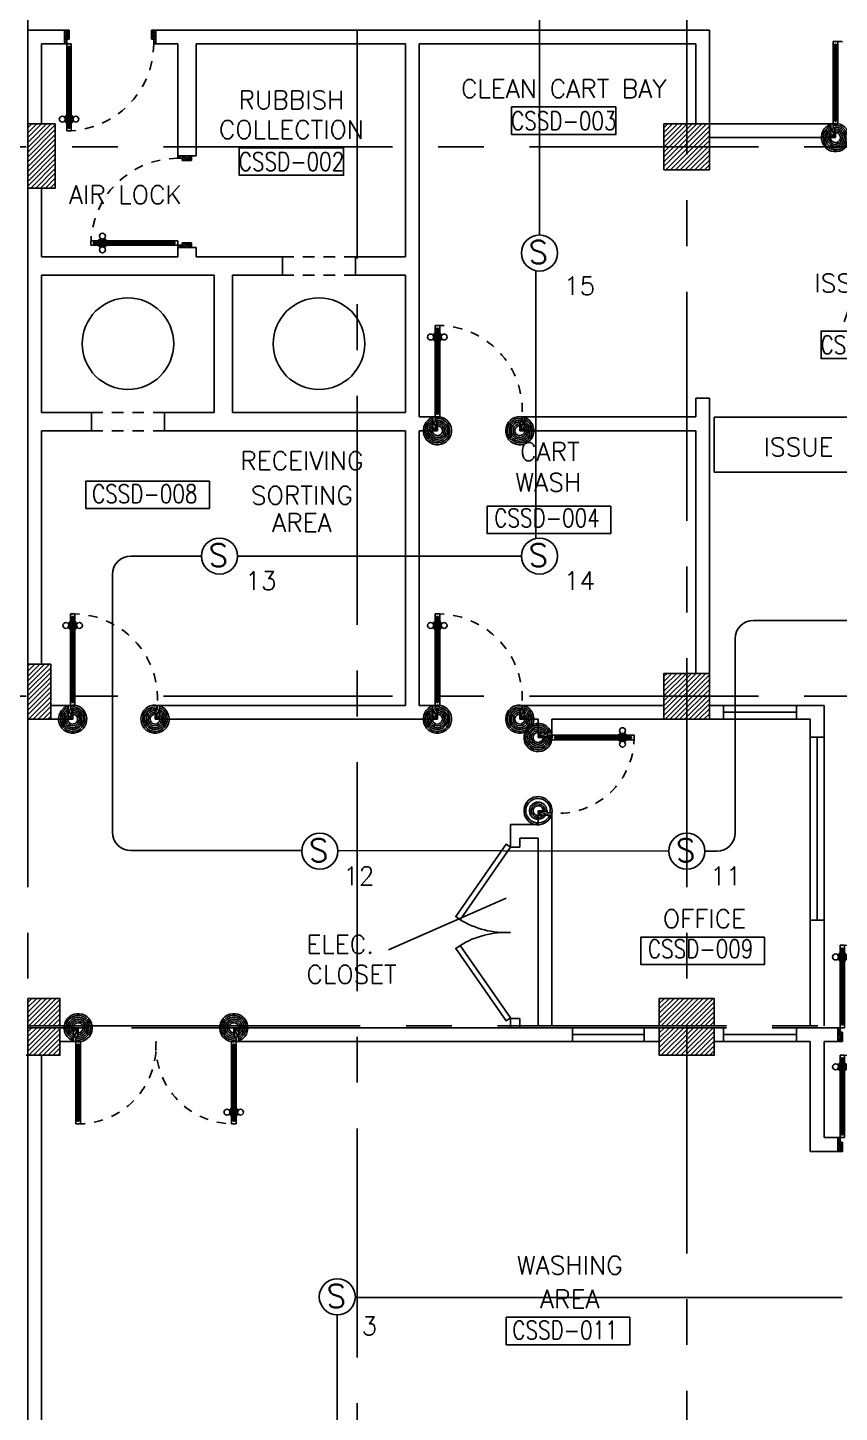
# Model space of a CAD drawing. Extents: x 0 to 93.3, y -13.5 to 76.8.
# Drawn here: x 48.62 to 57.49, y 28.8 to 43.92 of the extents above; entities that cross this region are included whole.
import ezdxf
from ezdxf.enums import TextEntityAlignment as Align

# ---------------------------------------------------------------- set-up
doc = ezdxf.new("R2010")
doc.units = 0
doc.header["$MEASUREMENT"] = 0
for name, pattern in [('CENTERX2', [4, 2.5, -0.5, 0.5, -0.5]), ('HIDDEN', [0.375, 0.25, -0.125]), ('HIDDEN2', [0.1875, 0.125, -0.0625])]:
    doc.linetypes.add(name, pattern=pattern)
doc.layers.get('0').update_dxf_attribs({"color": 11, "linetype": 'CONTINUOUS'})
for name, color, linetype in [('AXES', 11, 'CENTERX2'), ('COL', 11, 'CONTINUOUS'), ('COUNTER', 11, 'CONTINUOUS'), ('DOOR', 11, 'CONTINUOUS'), ('E-FIRE', 4, 'CONTINUOUS'), ('E-WIRE', 4, 'CONTINUOUS'), ('HAT', 11, 'CONTINUOUS'), ('HIDDEN', 11, 'HIDDEN2'), ('RM-BOX', 11, 'CONTINUOUS'), ('RM-NAME', 11, 'CONTINUOUS'), ('RM-NO', 11, 'CONTINUOUS'), ('SUNI-FUR', 11, 'CONTINUOUS'), ('WALL', 11, 'CONTINUOUS'), ('WIN', 11, 'CONTINUOUS')]:
    doc.layers.add(name, color=color, linetype=linetype)
doc.styles.add('ROMANS', font='ROMANS.shx', dxfattribs={"width": 0.6})

# ---------------------------------------------------------------- blocks, each defined once
blk = doc.blocks.new('RM1')
at = {"layer": 'RM-BOX'}
blk.add_lwpolyline([(570, -200), (-570, -200), (-570, -500), (570, -500)], close=True, dxfattribs=at)
at = {"layer": 'RM-NAME', "style": 'ROMANS'}
for tag, p in [('ROOMNAME1', (0, 324)), ('ROOMNAME2', (0, 0))]:
    blk.add_attdef(tag, text='', height=200, dxfattribs=at).set_placement(p, align=Align.MIDDLE)
at = {"layer": 'RM-NO', "style": 'ROMANS', "width": 0.8}
blk.add_attdef('ROOMNO', text='', height=200, dxfattribs=at).set_placement((0, -350), align=Align.MIDDLE)
blk = doc.blocks.new('COL50')
at = {"layer": 'COL'}
blk.add_lwpolyline([(-250, 250), (-250, -250), (250, -250), (250, 250)], close=True, dxfattribs=at)
blk = doc.blocks.new('*X80')
at = {"color": 0}
for p, q in [((227929, 41942), (228388, 42401)), ((227929, 41995), (228335, 42401)), ((227929, 42048), (228282, 42401)), ((227929, 42101), (228229, 42401)), ((227929, 42154), (228176, 42401)), ((227929, 42207), (228123, 42401)), ((227929, 42260), (228070, 42401)), ((227929, 42313), (228017, 42401)), ((227929, 42366), (227963, 42401)), ((227941, 41901), (228429, 42389)), ((227994, 41901), (228429, 42336)), ((228047, 41901), (228429, 42283)), ((228100, 41901), (228429, 42230)), ((228153, 41901), (228429, 42177)), ((228206, 41901), (228429, 42124)), ((228259, 41901), (228429, 42071)), ((228312, 41901), (228429, 42018)), ((228365, 41901), (228429, 41964)), ((228418, 41901), (228429, 41911))]:
    blk.add_line(p, q, dxfattribs=at)
blk = doc.blocks.new('*X79')
at = {"color": 0}
for p, q in [((227929, 47935), (228395, 48401)), ((227929, 47988), (228342, 48401)), ((227929, 48041), (228289, 48401)), ((227929, 48094), (228236, 48401)), ((227929, 48147), (228183, 48401)), ((227929, 48200), (228130, 48401)), ((227929, 48253), (228077, 48401)), ((227929, 48306), (228024, 48401)), ((227929, 48359), (227971, 48401)), ((227948, 47901), (228429, 48381)), ((228001, 47901), (228429, 48328)), ((228054, 47901), (228429, 48275)), ((228107, 47901), (228429, 48222)), ((228160, 47901), (228429, 48169)), ((228213, 47901), (228429, 48116)), ((228266, 47901), (228429, 48063)), ((228319, 47901), (228429, 48010)), ((228372, 47901), (228429, 47957))]:
    blk.add_line(p, q, dxfattribs=at)
blk = doc.blocks.new('A$C272A55A0')
at = {"layer": 'DOOR', "color": 0, "linetype": 'ByBlock'}
for p, q in [((0, 900), (0, 1050)), ((50, 1050), (0, 1050)), ((25, 950), (50, 950)), ((25, 900), (25, 950)), ((50, 950), (50, 1050)), ((1750, 950), (1750, 1050)), ((1750, 1050), (1800, 1050)), ((1775, 950), (1750, 950)), ((1775, 900), (1775, 950)), ((1800, 1050), (1800, 900)), ((0, 900), (25, 900)), ((75, 900), (25, 900)), ((25, 850), (25, 900)), ((42, 850), (25, 850)), ((58, 870), (42, 870)), ((42, 870), (42, 850)), ((58, 850), (58, 870)), ((75, 850), (58, 850)), ((75, 900), (75, 850)), ((1725, 900), (1775, 900)), ((1725, 900), (1725, 850)), ((1725, 850), (1742, 850)), ((1742, 870), (1758, 870)), ((1742, 850), (1742, 870)), ((1758, 870), (1758, 850)), ((1758, 850), (1775, 850)), ((1800, 900), (1775, 900)), ((1775, 850), (1775, 900)), ((1718, 160), (1709, 160)), ((1709, 95), (1709, 160)), ((1725, 173), (1718, 173)), ((1718, 173), (1718, 83)), ((1718, 95), (1718, 160)), ((1775, 173), (1782, 173)), ((1782, 173), (1782, 83)), ((1782, 160), (1791, 160)), ((1782, 95), (1782, 160)), ((1791, 95), (1791, 160)), ((25, 50), (42, 50)), ((25, 50), (25, 0)), ((25, 0), (75, 0)), ((75, 0), (25, 0)), ((42, 50), (42, 30)), ((42, 30), (58, 30)), ((58, 50), (75, 50)), ((58, 50), (58, 30)), ((75, 50), (75, 0)), ((1718, 95), (1709, 95)), ((1725, 83), (1718, 83)), ((1742, 50), (1725, 50)), ((1725, 50), (1725, 0)), ((1775, 0), (1725, 0)), ((1725, 0), (1775, 0)), ((1742, 50), (1742, 30)), ((1758, 30), (1742, 30)), ((1775, 50), (1758, 50)), ((1758, 50), (1758, 30)), ((1775, 83), (1782, 83)), ((1775, 50), (1775, 0)), ((1782, 95), (1791, 95))]:
    blk.add_line(p, q, dxfattribs=at)
at = {"layer": 'DOOR', "color": 9, "linetype": 'ByBlock'}
for p, q in [((50, 1050), (0, 1010)), ((50, 1050), (0, 937)), ((50, 1050), (37, 950)), ((1750, 1050), (1800, 1010)), ((1750, 1050), (1800, 937)), ((1750, 1050), (1763, 950))]:
    blk.add_line(p, q, dxfattribs=at)
at = {"layer": 'DOOR', "linetype": 'ByBlock'}
for p, q in [((25, 850), (25, 50)), ((42, 850), (42, 50)), ((58, 850), (58, 50)), ((75, 50), (75, 850)), ((1725, 50), (1725, 850)), ((1742, 850), (1742, 50)), ((1758, 850), (1758, 50)), ((1775, 850), (1775, 50))]:
    blk.add_line(p, q, dxfattribs=at)
at = {"layer": 'DOOR', "color": 0, "linetype": 'ByBlock'}
for centre in [(1676, 128), (1824, 128)]:
    blk.add_circle(centre, 32.4, dxfattribs=at)
at = {"layer": 'DOOR', "color": 9, "linetype": 'ByBlock'}
for centre, radius, start, end in [((50, 1050), 54.4, 203.2074, 270), ((50, 1050), 74.4, 227.7764, 270), ((50, 1050), 94.4, 238.0182, 270), ((50, 1050), 114, 244.0838, 257.3774), ((50, 1050), 134, 248.1598, 259.28), ((50, 1050), 34.4, 180, 270), ((50, 1050), 14.4, 180, 270), ((1750, 1050), 14.4, 270, 0), ((1750, 1050), 34.4, 270, 0), ((1750, 1050), 54.4, 270, 336.7926), ((1750, 1050), 74.4, 270, 312.2236), ((1750, 1050), 94.4, 270, 301.9818), ((1750, 1050), 114, 282.6226, 295.9162), ((1750, 1050), 134, 280.72, 291.8402), ((50, 1050), 154, 251.1053, 256.2858), ((1750, 1050), 154, 283.7142, 288.8947)]:
    blk.add_arc(centre, radius, start, end, dxfattribs=at)
at = {"layer": 'DOOR', "linetype": 'HIDDEN', "ltscale": 0.5}
for centre, start, end in [((50, 851), 268.3174, 3.2965), ((1750, 851), 176.7035, 271.6826)]:
    blk.add_arc(centre, 851, start, end, dxfattribs=at)
at = {"layer": 'WALL', "linetype": 'ByBlock'}
blk.add_line((1800, 900), (1800, 1050), dxfattribs=at)
blk = doc.blocks.new('A$C24ED45A6')
at = {"layer": 'DOOR', "color": 0, "linetype": 'ByBlock'}
for p, q in [((918, 978), (918, 1068)), ((925, 1068), (918, 1068)), ((925, 1100), (925, 1150)), ((925, 1150), (975, 1150)), ((975, 1150), (925, 1150)), ((942, 1100), (925, 1100)), ((942, 1100), (942, 1120)), ((958, 1120), (942, 1120)), ((958, 1100), (958, 1120)), ((975, 1100), (958, 1100)), ((975, 1100), (975, 1150)), ((975, 1068), (982, 1068)), ((982, 978), (982, 1068)), ((909, 1055), (909, 990)), ((918, 1055), (909, 1055)), ((918, 990), (909, 990)), ((918, 1055), (918, 990)), ((925, 978), (918, 978)), ((975, 978), (982, 978)), ((982, 1055), (982, 990)), ((982, 1055), (991, 1055)), ((982, 990), (991, 990)), ((991, 1055), (991, 990)), ((925, 150), (925, 200)), ((925, 200), (942, 200)), ((942, 200), (942, 180)), ((942, 180), (958, 180)), ((958, 180), (958, 200)), ((958, 200), (975, 200)), ((975, 200), (975, 150)), ((0, 0), (0, 150)), ((0, 150), (25, 150)), ((50, 0), (0, 0)), ((25, 150), (25, 100)), ((25, 100), (50, 100)), ((50, 100), (50, 0)), ((925, 150), (975, 150)), ((975, 100), (950, 100)), ((950, 100), (950, 0)), ((1000, 150), (975, 150)), ((975, 150), (975, 100)), ((1000, 150), (1000, 0)), ((950, 0), (1000, 0))]:
    blk.add_line(p, q, dxfattribs=at)
at = {"layer": 'DOOR', "linetype": 'ByBlock'}
for p, q in [((925, 1100), (925, 200)), ((942, 200), (942, 1100)), ((958, 200), (958, 1100)), ((975, 200), (975, 1100))]:
    blk.add_line(p, q, dxfattribs=at)
at = {"layer": 'DOOR', "color": 9, "linetype": 'ByBlock'}
for p, q in [((50, 0), (0, 114)), ((50, 0), (0, 40)), ((50, 0), (37, 100)), ((950, 0), (1000, 114)), ((950, 0), (963, 100)), ((950, 0), (1000, 40))]:
    blk.add_line(p, q, dxfattribs=at)
at = {"layer": 'DOOR', "color": 0, "linetype": 'ByBlock'}
for centre in [(876, 1023), (1024, 1023)]:
    blk.add_circle(centre, 32.4, dxfattribs=at)
at = {"layer": 'DOOR', "linetype": 'HIDDEN', "ltscale": 0.5}
blk.add_arc((950, 222), 928, 88.456, 184.4816, dxfattribs=at)
at = {"layer": 'DOOR', "color": 9, "linetype": 'ByBlock'}
for centre, radius, start, end in [((50, 0), 154, 103.7142, 108.8947), ((50, 0), 134, 100.72, 111.8402), ((50, 0), 114, 102.6226, 115.9162), ((50, 0), 94.4, 90, 121.9818), ((50, 0), 74.4, 90, 132.2236), ((50, 0), 54.4, 90, 156.7926), ((50, 0), 34.4, 90, 180), ((50, 0), 14.4, 90, 180), ((950, 0), 94.4, 58.0182, 90), ((950, 0), 74.4, 47.7764, 90), ((950, 0), 54.4, 23.2074, 90), ((950, 0), 34.4, 0, 90), ((950, 0), 14.4, 0, 90), ((950, 0), 134, 68.1598, 79.28), ((950, 0), 114, 64.0838, 77.3774), ((950, 0), 154, 71.1053, 76.2858)]:
    blk.add_arc(centre, radius, start, end, dxfattribs=at)
at = {"layer": 'WALL'}
blk.add_line((1000, 0), (1000, 150), dxfattribs=at)
blk = doc.blocks.new('DOOR90')
at = {"layer": 'DOOR', "color": 7, "linetype": 'ByBlock'}
for p, q in [((-150, 0), (0, 0)), ((-150, 0), (-150, -25)), ((0, -50), (-114, 0)), ((0, -50), (-40, 0)), ((0, -50), (0, 0)), ((-1000, -25), (-1050, -25)), ((-1050, -75), (-1050, -25)), ((-1050, -25), (-1050, -75)), ((-1000, -75), (-1050, -75)), ((-1000, -42), (-1020, -42)), ((-1020, -42), (-1020, -58)), ((-1000, -58), (-1020, -58)), ((-1000, -25), (-1000, -42)), ((-1000, -58), (-1000, -75)), ((-878, -18), (-968, -18)), ((-968, -25), (-968, -18)), ((-968, -75), (-968, -82)), ((-878, -82), (-968, -82)), ((-955, -9), (-890, -9)), ((-955, -18), (-955, -9)), ((-955, -18), (-890, -18)), ((-955, -82), (-890, -82)), ((-955, -82), (-955, -91)), ((-955, -91), (-890, -91)), ((-890, -18), (-890, -9)), ((-890, -82), (-890, -91)), ((-878, -25), (-878, -18)), ((-878, -75), (-878, -82)), ((-200, -25), (-150, -25)), ((-200, -42), (-200, -25)), ((-180, -42), (-200, -42)), ((-200, -58), (-180, -58)), ((-200, -75), (-200, -58)), ((-150, -75), (-200, -75)), ((-180, -58), (-180, -42)), ((-150, -25), (-100, -25)), ((-150, -75), (-150, -25)), ((-100, -25), (-100, -50)), ((0, -50), (-100, -37)), ((-100, -50), (0, -50)), ((-150, -875), (-100, -875)), ((-150, -900), (-150, -875)), ((-150, -900), (0, -900)), ((0, -900), (-150, -900)), ((0, -850), (-114, -900)), ((-100, -875), (-100, -850)), ((0, -850), (-100, -863)), ((-100, -850), (0, -850)), ((0, -850), (-40, -900)), ((0, -850), (0, -900))]:
    blk.add_line(p, q, dxfattribs=at)
at = {"layer": 'DOOR', "linetype": 'ByBlock'}
for p, q in [((-200, -25), (-1000, -25)), ((-200, -42), (-1000, -42)), ((-200, -58), (-1000, -58)), ((-1000, -75), (-200, -75))]:
    blk.add_line(p, q, dxfattribs=at)
at = {"layer": 'DOOR', "color": 7, "linetype": 'ByBlock'}
for centre in [(-923, 24), (-923, -124)]:
    blk.add_circle(centre, 32.4, dxfattribs=at)
for centre, radius, start, end in [((0, -50), 154, 161.1053, 166.2858), ((0, -50), 94.4, 148.0182, 180), ((0, -50), 134, 158.1598, 169.28), ((0, -50), 114, 154.0838, 167.3774), ((0, -50), 74.4, 137.7764, 180), ((0, -50), 54.4, 113.2074, 180), ((0, -50), 34.4, 90, 180), ((0, -50), 14.4, 90, 180), ((0, -850), 154, 193.7142, 198.8947), ((0, -850), 134, 190.72, 201.8402), ((0, -850), 94.4, 180, 211.9818), ((0, -850), 74.4, 180, 222.2236), ((0, -850), 54.4, 180, 246.7926), ((0, -850), 34.4, 180, 270), ((0, -850), 14.4, 180, 270)]:
    blk.add_arc(centre, radius, start, end, dxfattribs=at)
at = {"layer": 'DOOR', "linetype": 'HIDDEN', "ltscale": 0.5}
blk.add_arc((-222, -50), 828, 178.2701, 275.003, dxfattribs=at)
blk = doc.blocks.new('DOOR1000')
at = {"layer": 'DOOR', "color": 7, "linetype": 'ByBlock'}
for p, q in [((-150, 0), (0, 0)), ((-150, 0), (-150, -25)), ((0, -50), (-114, 0)), ((0, -50), (-40, 0)), ((0, -50), (0, 0)), ((-1100, -25), (-1100, -75)), ((-1100, -75), (-1100, -25)), ((-1050, -25), (-1100, -25)), ((-1050, -75), (-1100, -75)), ((-1070, -42), (-1070, -58)), ((-1050, -42), (-1070, -42)), ((-1050, -58), (-1070, -58)), ((-1050, -25), (-1050, -42)), ((-1050, -58), (-1050, -75)), ((-1018, -25), (-1018, -18)), ((-928, -18), (-1018, -18)), ((-1018, -75), (-1018, -82)), ((-928, -82), (-1018, -82)), ((-1005, -18), (-1005, -9)), ((-1005, -9), (-940, -9)), ((-1005, -18), (-940, -18)), ((-1005, -82), (-1005, -91)), ((-1005, -82), (-940, -82)), ((-1005, -91), (-940, -91)), ((-940, -18), (-940, -9)), ((-940, -82), (-940, -91)), ((-928, -25), (-928, -18)), ((-928, -75), (-928, -82)), ((-200, -25), (-150, -25)), ((-200, -42), (-200, -25)), ((-180, -42), (-200, -42)), ((-200, -58), (-180, -58)), ((-200, -75), (-200, -58)), ((-150, -75), (-200, -75)), ((-180, -58), (-180, -42)), ((-150, -25), (-100, -25)), ((-150, -75), (-150, -25)), ((-100, -25), (-100, -50)), ((0, -50), (-100, -37)), ((-100, -50), (0, -50)), ((-150, -975), (-100, -975)), ((-150, -1000), (-150, -975)), ((-150, -1000), (0, -1000)), ((0, -1000), (-150, -1000)), ((0, -950), (-114, -1000)), ((-100, -975), (-100, -950)), ((0, -950), (-100, -963)), ((-100, -950), (0, -950)), ((0, -950), (-40, -1000)), ((0, -950), (0, -1000))]:
    blk.add_line(p, q, dxfattribs=at)
at = {"layer": 'DOOR', "linetype": 'ByBlock'}
for p, q in [((-200, -25), (-1050, -25)), ((-200, -42), (-1050, -42)), ((-200, -58), (-1050, -58)), ((-1050, -75), (-200, -75))]:
    blk.add_line(p, q, dxfattribs=at)
at = {"layer": 'DOOR', "color": 7, "linetype": 'ByBlock'}
for centre in [(-973, 24), (-973, -124)]:
    blk.add_circle(centre, 32.4, dxfattribs=at)
for centre, radius, start, end in [((0, -50), 154, 161.1053, 166.2858), ((0, -50), 94.4, 148.0182, 180), ((0, -50), 134, 158.1598, 169.28), ((0, -50), 114, 154.0838, 167.3774), ((0, -50), 74.4, 137.7764, 180), ((0, -50), 54.4, 113.2074, 180), ((0, -50), 34.4, 90, 180), ((0, -50), 14.4, 90, 180), ((0, -950), 154, 193.7142, 198.8947), ((0, -950), 134, 190.72, 201.8402), ((0, -950), 94.4, 180, 211.9818), ((0, -950), 74.4, 180, 222.2236), ((0, -950), 54.4, 180, 246.7926), ((0, -950), 34.4, 180, 270), ((0, -950), 14.4, 180, 270)]:
    blk.add_arc(centre, radius, start, end, dxfattribs=at)
at = {"layer": 'DOOR', "linetype": 'HIDDEN', "ltscale": 0.5}
blk.add_arc((-150, -25), 950, 180, 270, dxfattribs=at)
blk = doc.blocks.new('S')
at = {"layer": 'E-FIRE'}
blk.add_circle((0, 0), 197, dxfattribs=at)
at = {"layer": 'E-FIRE', "color": 3, "style": 'ROMANS'}
blk.add_text('S', height=250, dxfattribs=at).set_placement((-119, -115))

msp = doc.modelspace()

# ---------------------------------------------------------------- hatches: boundary and pattern name
at = {"layer": 'HAT'}
h = msp.add_hatch(dxfattribs=at)
h.set_pattern_fill('ANSI31', color=256, scale=0.3, style=0)
h.set_pattern_definition([(45, (-386.805687, -5.511), (-0.0265165043, 0.0265165043), [])])
h.paths.add_polyline_path([(48.9195, 42.87), (48.6195, 42.87), (48.6195, 42.62), (48.9195, 42.62)])
h.paths.add_polyline_path([(48.9195, 42.62), (48.6195, 42.62), (48.6195, 42.17), (48.9195, 42.17)])
h = msp.add_hatch(dxfattribs=at)
h.set_pattern_fill('ANSI31', color=256, scale=0.3, style=0)
h.set_pattern_definition([(45, (-344.495687, -5.461), (-0.0265165043, 0.0265165043), [])])
h.paths.add_polyline_path([(48.8695, 36.97), (48.6195, 36.97), (48.6195, 36.67), (48.8695, 36.67)])
h.paths.add_polyline_path([(48.8695, 36.67), (48.6195, 36.67), (48.6195, 36.37), (48.8695, 36.37)])
h = msp.add_hatch(dxfattribs=at)
h.set_pattern_fill('ANSI31', color=256, scale=0.3, style=0)
h.set_pattern_definition([(45, (-334.775687, -5.511), (-0.0265165043, 0.0265165043), [])])
h.paths.add_polyline_path([(48.6195, 33.02), (48.9695, 33.02), (48.9695, 33.32), (48.6195, 33.32)])
h = msp.add_hatch(dxfattribs=at)
h.set_pattern_fill('ANSI31', color=256, scale=0.3, style=0)
h.set_pattern_definition([(45, (-302.725687, -5.511), (-0.0265165043, 0.0265165043), [])])
h.paths.add_polyline_path([(55.8195, 33.02), (55.8195, 33.32), (55.5195, 33.32), (55.5195, 33.02)])
h.paths.add_polyline_path([(56.1195, 33.02), (56.1195, 33.32), (55.8195, 33.32), (55.8195, 33.02)])
h = msp.add_hatch(dxfattribs=at)
h.set_pattern_fill('ANSI31', color=256, scale=0.3, style=0)
h.set_pattern_definition([(45, (-334.775687, -5.831), (-0.0265165043, 0.0265165043), [])])
h.paths.add_polyline_path([(48.6195, 32.7), (48.9695, 32.7), (48.9695, 33), (48.6195, 33)])
h = msp.add_hatch(dxfattribs=at)
h.set_pattern_fill('ANSI31', color=256, scale=0.3, style=0)
h.set_pattern_definition([(45, (-302.725687, -5.831), (-0.0265165043, 0.0265165043), [])])
h.paths.add_polyline_path([(55.8195, 32.7), (55.8195, 33), (55.5195, 33), (55.5195, 32.7)])
h.paths.add_polyline_path([(56.1195, 32.7), (56.1195, 33), (55.8195, 33), (55.8195, 32.7)])

# ---------------------------------------------------------------- linework, layer by layer
at = {"layer": 'AXES'}
for p, q in [((55.8195, -1.4643), (55.8195, 76.0748)), ((48.6195, -1.4643), (48.6195, 75.7248)), ((52.2195, 5.4), (52.2195, 64.22)), ((92.6023, 42.62), (22.7795, 42.62)), ((92.6023, 36.62), (22.7795, 36.62)), ((92.2523, 33.02), (22.7795, 33.02)), ((92.2523, 33), (22.7795, 33))]:
    msp.add_line(p, q, dxfattribs=at)
at = {"layer": 'COL'}
for p, q in [((50.257, 43.745), (50.257, 42.5201)), ((50.457, 43.745), (50.457, 42.5201)), ((50.257, 42.5201), (50.457, 42.5201)), ((50.257, 41.52), (50.457, 41.52)), ((50.257, 41.52), (50.257, 41.42)), ((50.457, 41.52), (50.457, 41.42)), ((48.7695, 41.42), (50.257, 41.42)), ((50.457, 41.42), (51.4008, 41.42)), ((51.4008, 41.42), (51.4008, 41.22)), ((52.2008, 41.42), (52.2008, 41.22)), ((52.2008, 41.42), (52.7445, 41.42)), ((48.7695, 41.22), (50.657, 41.22)), ((50.657, 41.22), (50.657, 39.72)), ((50.857, 41.22), (51.4008, 41.22)), ((50.857, 41.22), (50.857, 39.72)), ((52.2008, 41.22), (52.7445, 41.22)), ((48.7695, 39.72), (49.3133, 39.72)), ((49.3133, 39.72), (49.3133, 39.52)), ((50.1133, 39.72), (50.657, 39.72)), ((50.1133, 39.72), (50.1133, 39.52)), ((50.857, 39.72), (52.7445, 39.72)), ((48.7695, 39.52), (49.3133, 39.52)), ((50.1133, 39.52), (52.7445, 39.52))]:
    msp.add_line(p, q, dxfattribs=at)
for points in [[(48.9195, 42.87), (48.9195, 42.17), (48.6195, 42.17), (48.6195, 42.87)], [(48.8695, 36.97), (48.8695, 36.37), (48.6195, 36.37), (48.6195, 36.97)], [(48.6195, 33.32), (48.6195, 33.02), (48.9695, 33.02), (48.9695, 33.32)], [(56.1195, 33.32), (55.5195, 33.32), (55.5195, 33.02), (56.1195, 33.02)], [(48.6195, 33), (48.6195, 32.7), (48.9695, 32.7), (48.9695, 33)], [(56.1195, 33), (55.5195, 33), (55.5195, 32.7), (56.1195, 32.7)]]:
    msp.add_lwpolyline(points, close=True, dxfattribs=at)
at = {"layer": 'COUNTER'}
msp.add_lwpolyline([(56.1195, 39.0674), (59.2945, 39.0659), (59.2945, 39.6659), (56.1195, 39.6674)], close=True, dxfattribs=at)
at = {"layer": 'DOOR', "color": 0}
msp.add_line((48.6195, 32.7), (48.5995, 32.7), dxfattribs=at)
at = {"layer": 'E-WIRE', "color": 4}
for p, q in [((54.2103, 41.6573), (54.2103, 44.8075)), ((54.1702, 41.2673), (54.1702, 38.344)), ((50.5162, 38.151), (49.7444, 38.151)), ((50.9103, 38.151), (54.0132, 38.151)), ((49.5444, 35.1344), (49.5444, 37.951)), ((59.6989, 37.4479), (56.5477, 37.4479)), ((56.3477, 35.1279), (56.3477, 37.2479)), ((51.6123, 34.9344), (49.7444, 34.9344)), ((55.6225, 34.9279), (52.0063, 34.9344)), ((56.0166, 34.9279), (56.1477, 34.9279)), ((52.1978, 30.0527), (57.5178, 30.0527)), ((52.0009, 29.8632), (52.0009, 25.6887))]:
    msp.add_line(p, q, dxfattribs=at)
for centre, start, end in [((49.7444, 37.951), 90, 180), ((56.5477, 37.2479), 90, 180), ((49.7444, 35.1344), 180, 270), ((56.1477, 35.1279), 270, 0)]:
    msp.add_arc(centre, 0.2, start, end, dxfattribs=at)
at = {"layer": 'HAT'}
msp.add_line((53.8453, 34.4147), (52.5613, 33.8517), dxfattribs=at)
at = {"layer": 'HIDDEN'}
msp.add_line((48.6195, 39.2345), (48.6195, 39.2345), dxfattribs=at)
at = {"layer": 'RM-BOX'}
for points in [[(50.604, 38.9702), (49.2543, 38.9702), (49.2543, 38.6702), (50.604, 38.6702)], [(54.989, 38.6955), (53.6392, 38.6955), (53.6392, 38.3955), (54.989, 38.3955)], [(56.6681, 33.9896), (55.3183, 33.9896), (55.3183, 33.6896), (56.6681, 33.6896)], [(55.1965, 29.8372), (53.8467, 29.8372), (53.8467, 29.5372), (55.1965, 29.5372)]]:
    msp.add_lwpolyline(points, close=True, dxfattribs=at)
at = {"layer": 'SUNI-FUR', "linetype": 'HIDDEN2'}
for p, q in [((51.4008, 41.42), (52.2008, 41.42)), ((51.4008, 41.22), (52.2008, 41.22)), ((49.3133, 39.72), (50.1133, 39.72)), ((49.3133, 39.52), (50.1133, 39.52))]:
    msp.add_line(p, q, dxfattribs=at)
at = {"layer": 'SUNI-FUR'}
for centre in [(49.7133, 40.47), (51.8008, 40.47)]:
    msp.add_circle(centre, 0.5, dxfattribs=at)
at = {"layer": 'WALL'}
for p, q in [((48.6195, 43.895), (49.0195, 43.895)), ((48.6195, 42.87), (48.6195, 43.895)), ((49.0195, 43.745), (49.0195, 43.895)), ((50.0195, 43.895), (56.0695, 43.895)), ((50.0195, 43.745), (50.0195, 43.895)), ((56.0695, 43.895), (56.0695, 42.87)), ((48.7695, 43.745), (49.0195, 43.745)), ((48.7695, 42.87), (48.7695, 43.745)), ((50.0195, 43.745), (50.257, 43.745)), ((50.457, 43.745), (52.7445, 43.745)), ((52.7445, 43.745), (52.7445, 41.42)), ((52.8945, 43.745), (55.9195, 43.745)), ((52.8945, 43.745), (52.8945, 39.67)), ((55.9195, 43.745), (55.9195, 42.87)), ((56.0695, 42.87), (57.3945, 42.87)), ((57.3945, 42.87), (57.3945, 42.72)), ((56.0695, 42.72), (57.3945, 42.72)), ((48.6195, 42.37), (48.6195, 39.2345)), ((48.6195, 42.17), (48.6195, 36.97)), ((48.7695, 42.17), (48.7695, 41.42)), ((48.7695, 41.22), (48.7695, 39.72)), ((52.7445, 41.22), (52.7445, 39.72)), ((55.9195, 39.67), (55.9195, 39.8749)), ((55.9195, 39.8749), (56.0695, 39.8749)), ((56.0695, 39.8749), (55.9195, 39.8749)), ((56.0695, 39.8749), (55.9195, 39.8749)), ((56.0695, 36.87), (56.0695, 39.8749)), ((52.8945, 39.67), (53.0445, 39.67)), ((54.0445, 39.52), (54.0445, 39.67)), ((54.0445, 39.67), (55.9195, 39.67)), ((54.0445, 39.52), (54.0445, 39.67)), ((54.0445, 39.52), (54.0445, 39.67)), ((48.7695, 39.52), (48.7695, 36.97)), ((52.7445, 39.52), (52.7445, 36.52)), ((52.8945, 39.52), (52.8945, 36.52)), ((52.8945, 39.52), (53.0445, 39.52)), ((54.0445, 39.52), (55.9195, 39.52)), ((55.9195, 36.87), (55.9195, 39.52)), ((48.6195, 39.2345), (48.6195, 38.245)), ((49.0591, 36.52), (48.8695, 36.52)), ((49.0591, 36.37), (49.0591, 36.52)), ((52.7445, 36.52), (50.0591, 36.52)), ((50.0591, 36.37), (50.0591, 36.52)), ((52.8945, 36.52), (53.0445, 36.52)), ((53.0445, 36.37), (53.0445, 36.52)), ((54.0445, 36.37), (54.0445, 36.52)), ((54.0445, 36.37), (54.0445, 36.52)), ((54.0445, 36.52), (55.5695, 36.52)), ((56.2195, 36.52), (56.0695, 36.52)), ((56.2195, 36.37), (56.2195, 36.52)), ((57.3195, 36.52), (57.0195, 36.52)), ((57.0195, 36.37), (57.0195, 36.52)), ((57.3195, 36.52), (57.3195, 36.1748)), ((49.0591, 36.37), (48.6195, 36.37)), ((52.7445, 36.37), (50.0591, 36.37)), ((52.7445, 36.37), (53.0445, 36.37)), ((54.0445, 36.37), (54.1945, 36.37)), ((54.1945, 36.37), (54.1945, 36.22)), ((54.3445, 36.37), (54.3445, 36.22)), ((54.3445, 36.37), (54.3445, 36.22)), ((54.3445, 36.37), (56.2195, 36.37)), ((57.0195, 36.37), (57.1695, 36.37)), ((57.1695, 36.37), (57.1695, 36.1748)), ((54.3445, 36.22), (54.1945, 36.22)), ((54.1945, 36.22), (54.3445, 36.22)), ((54.3445, 36.22), (54.1945, 36.22)), ((54.1945, 36.22), (54.3445, 36.22)), ((54.1945, 36.22), (54.3445, 36.22)), ((57.3195, 36.1748), (57.1695, 36.1748)), ((54.1945, 35.32), (54.3445, 35.32)), ((54.1945, 35.32), (54.3445, 35.32)), ((54.3445, 35.32), (54.1945, 35.32)), ((54.1945, 35.32), (54.3445, 35.32)), ((54.1945, 35.32), (54.3445, 35.32)), ((54.1945, 35.32), (54.1945, 35.22)), ((54.3445, 35.32), (54.3445, 33.02)), ((54.1945, 35.22), (53.8945, 35.22)), ((53.8945, 35.22), (53.8945, 35.07)), ((53.8945, 35.07), (53.8945, 34.97)), ((53.8945, 34.97), (53.9945, 34.97)), ((53.9945, 35.07), (54.1945, 35.07)), ((53.9945, 35.07), (53.9945, 34.97)), ((54.1945, 35.07), (54.1945, 33.02)), ((57.1695, 34.1748), (57.1695, 33.02)), ((57.3195, 34.1748), (57.1695, 34.1748)), ((57.3195, 34.1748), (57.3195, 33.02)), ((48.8695, 33.02), (49.782, 33.02)), ((49.1195, 33), (49.1195, 32.85)), ((50.9195, 33), (50.9195, 32.85)), ((50.9195, 33), (50.9195, 32.85)), ((50.9195, 33), (54.5698, 33)), ((53.8945, 33.1), (53.9945, 33.1)), ((53.8945, 33.1), (53.8945, 33)), ((53.9945, 33.1), (53.9945, 33)), ((54.5698, 32.85), (54.5698, 33)), ((55.3523, 32.85), (55.3523, 33)), ((56.2195, 32.85), (56.2195, 33)), ((57.0195, 32.85), (57.0195, 33)), ((57.0195, 33), (57.4695, 33)), ((57.4695, 33), (57.4695, 32.85)), ((57.4695, 32.85), (57.4695, 33)), ((57.4695, 33), (57.4695, 32.85)), ((48.9695, 32.85), (49.1195, 32.85)), ((50.9195, 32.85), (54.5698, 32.85)), ((55.3523, 32.85), (55.5195, 32.85)), ((56.1195, 32.85), (56.2195, 32.85)), ((57.0195, 32.85), (57.1695, 32.85)), ((57.1695, 32.85), (57.1695, 31.65)), ((57.3195, 32.85), (57.3195, 31.8)), ((57.3195, 32.85), (57.4695, 32.85)), ((48.6195, 27.25), (48.6195, 32.7)), ((48.7695, 27.35), (48.7695, 32.7)), ((57.4695, 31.8), (57.3195, 31.8)), ((57.4695, 31.8), (57.4695, 31.65)), ((57.4695, 31.65), (57.4695, 31.8)), ((57.4695, 31.8), (57.4695, 31.65)), ((57.4695, 31.65), (57.1695, 31.65))]:
    msp.add_line(p, q, dxfattribs=at)
for points in [[(53.8945, 34.97), (53.8462, 35.0037), (53.2952, 34.2129), (53.3436, 34.1793)], [(53.8945, 33.1086), (53.8462, 33.075), (53.2952, 33.8657), (53.3436, 33.8993)]]:
    msp.add_lwpolyline(points, close=True, dxfattribs=at)
for centre, start, end in [((53.8462, 35.0037), 238.62591, 272.86757), ((53.8462, 33.075), 87.13243, 121.37409)]:
    msp.add_arc(centre, 0.9656, start, end, dxfattribs=at)
at = {"layer": 'WIN'}
for p, q in [((57.0195, 36.52), (56.2195, 36.52)), ((57.0195, 36.445), (56.2195, 36.445)), ((57.0195, 36.37), (56.2195, 36.37)), ((57.1695, 36.1748), (57.1695, 34.1748)), ((57.2445, 36.1748), (57.2445, 34.1748)), ((57.3195, 36.1748), (57.3195, 34.1748)), ((55.3523, 32.925), (54.5698, 32.925)), ((55.3523, 32.85), (54.5698, 32.85)), ((57.0195, 32.925), (56.2195, 32.925)), ((57.0195, 32.85), (56.2195, 32.85))]:
    msp.add_line(p, q, dxfattribs=at)

# ---------------------------------------------------------------- block references
at = {"layer": 'COL', "xscale": -0.001000000047497451, "yscale": 0.0009999999892897904, "zscale": 0.001}
for p in [(55.8195, 42.62), (55.8195, 36.62)]:
    msp.add_blockref('COL50', p, dxfattribs=at)
at = {"layer": 'DOOR', "yscale": 0.0009999999892897904, "zscale": 0.001}
for p, xscale, rotation in [((49.0195, 43.895), 0.0009999999892897904, 90), ((50.407, 41.52), -0.0009999999892897904, 180)]:
    msp.add_blockref('DOOR1000', p, dxfattribs=dict(at, xscale=xscale, rotation=rotation))
at = {"layer": 'DOOR', "color": 0, "yscale": 0.0009999999892897904, "zscale": 0.001}
for name, p, xscale, rotation in [('A$C272A55A0', (57.3945, 43.7711), -0.001000000047497451, 180), ('DOOR90', (57.4695, 32.85), -0.0009999999892897904, 90), ('DOOR90', (57.4695, 31.65), -0.0009999999892897904, 90)]:
    msp.add_blockref(name, p, dxfattribs=dict(at, xscale=xscale, rotation=rotation))
for name, p, xscale in [('A$C24ED45A6', (54.0445, 39.52), -0.001000000047497451), ('A$C24ED45A6', (50.0591, 36.37), -0.001000000047497451), ('A$C24ED45A6', (54.0445, 36.37), -0.001000000047497451), ('DOOR90', (54.1945, 36.22), -0.001000000047497451), ('A$C272A55A0', (49.1195, 31.9496), 0.001000000047497451)]:
    msp.add_blockref(name, p, dxfattribs=dict(at, xscale=xscale))
at = {"layer": 'E-FIRE', "color": 4, "xscale": 0.0009999999892897904, "yscale": 0.0009999999892897904, "zscale": 0.001}
for p in [(54.2103, 41.4603), (50.7133, 38.151), (54.2103, 38.151), (51.8093, 34.9279), (55.8195, 34.9279), (52.0009, 30.0603)]:
    msp.add_blockref('S', p, dxfattribs=at)
at = {"layer": 'HAT', "xscale": 0.001000000047497451, "yscale": 0.0009999999892897904, "zscale": 0.001}
for p, values in [((54.4756, 43.255), {'ROOMNO': 'CSSD-003', 'ROOMNAME2': 'CLEAN CART BAY'}), ((51.5002, 42.8089), {'ROOMNO': 'CSSD-002', 'ROOMNAME2': 'COLLECTION', 'ROOMNAME1': 'RUBBISH'}), ((57.8573, 40.8075), {'ROOMNO': 'CSSD-005', 'ROOMNAME2': 'AREA', 'ROOMNAME1': 'ISSUANCE'})]:
    msp.add_blockref('RM1', p, dxfattribs=at).add_auto_attribs(values)
for name in ['*X79', '*X80']:
    msp.add_blockref(name, (-172.359, -5.531), dxfattribs=at)

# ---------------------------------------------------------------- texts
at = {"layer": 'E-FIRE', "color": 4, "style": 'ROMANS'}
for s, p in [('15', (54.4763, 41.0018)), ('13', (50.9943, 37.7812)), ('14', (54.4763, 37.7806)), ('12', (52.0635, 34.5578)), ('11', (56.0738, 34.5578)), ('3', (52.266, 29.6429))]:
    msp.add_text(s, height=0.2, dxfattribs=at).set_placement(p)
at = {"layer": 'HAT', "style": 'ROMANS'}
for s, p in [('ELEC. ', (51.6645, 33.8091)), ('CLOSET', (51.6645, 33.4817))]:
    msp.add_text(s, height=0.2, dxfattribs=at).set_placement(p)
at = {"layer": 'RM-NAME', "style": 'ROMANS'}
for s, p in [('AIR LOCK', (49.6861, 42.0964)), ('CART', (54.3229, 39.2923)), ('ISSUE', (57.0415, 39.3432)), ('WASH', (54.3066, 38.9557))]:
    msp.add_text(s, height=0.2, dxfattribs=at).set_placement(p, align=Align.MIDDLE)
for tag, p in [('RECEIVING', (51.6141, 39.1913)), ('SORTING', (51.6141, 38.814)), ('AREA', (51.6141, 38.5156)), ('OFFICE', (56.0127, 34.1896)), ('WASHING', (54.5411, 30.4057)), ('AREA', (54.5411, 30.0372))]:
    msp.add_attdef(tag, text='', height=0.2, dxfattribs=at).set_placement(p, align=Align.MIDDLE)
at = {"layer": 'RM-NO', "style": 'ROMANS', "width": 0.8}
for tag, p in [('CSSD-008', (49.8968, 38.8305)), ('CSSD-004', (54.2918, 38.5677)), ('CSSD-009', (55.9709, 33.8619)), ('CSSD-011', (54.4893, 29.6975))]:
    msp.add_attdef(tag, text='', height=0.2, dxfattribs=at).set_placement(p, align=Align.MIDDLE)

doc.saveas('drawing.dxf')
